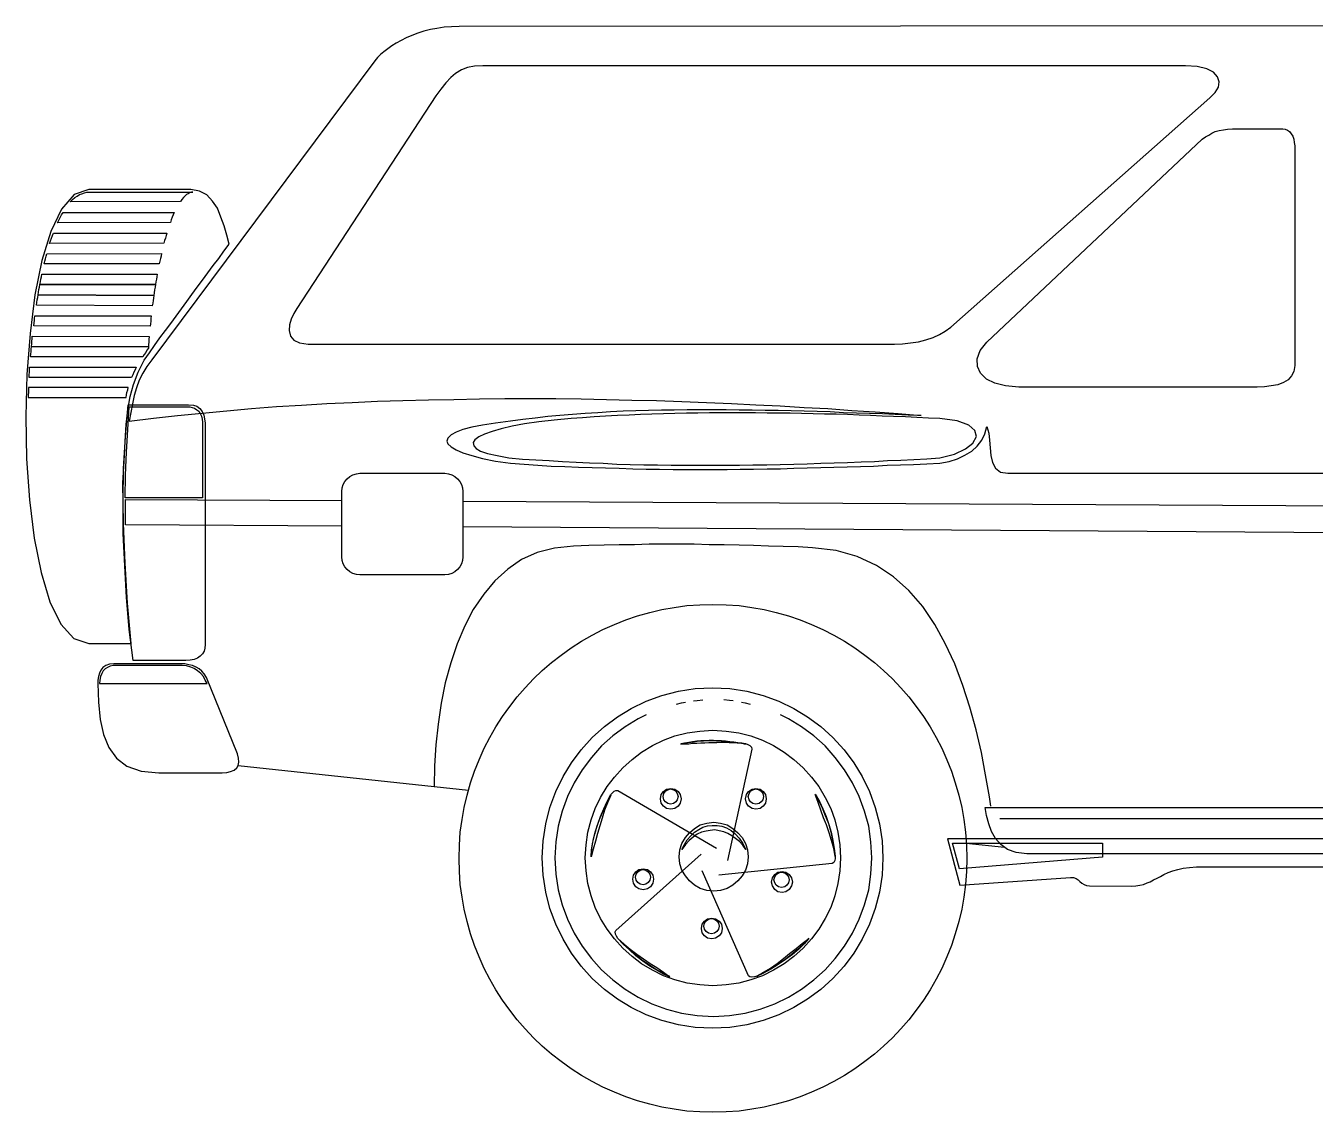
# Model space of a CAD drawing. Extents: x 15983 to 19980, y 14327 to 15872.
# Drawn here: x 15983 to 17817, y 14327 to 15872 of the extents above; entities that cross this region are included whole.
import ezdxf

# ---------------------------------------------------------------- set-up
doc = ezdxf.new("R2010")
doc.units = 0
doc.header["$LTSCALE"] = 100
doc.header["$MEASUREMENT"] = 0
doc.layers.add('LX-CAR', color=6, linetype='CONTINUOUS')

msp = doc.modelspace()

# ---------------------------------------------------------------- linework, layer by layer
at = {"layer": 'LX-CAR'}
msp.add_line((16285.6, 14819.6), (16564.3, 14789.6), dxfattribs=at)
for points in [[(17855.3, 15871.7), (16599.8, 15870.6), (16588.9, 15870), (16578.5, 15869.5), (16568.1, 15867.8), (16558.9, 15866.2), (16549.6, 15864), (16540.9, 15861.3), (16532.7, 15858), (16524.5, 15854.7), (16517.4, 15850.9), (16510.3, 15847.1), (16504.3, 15843.3), (16498.3, 15838.9), (16492.9, 15834.6), (16488, 15830.7), (16483.6, 15826.4), (16479.8, 15822), (16162.9, 15396.6), (16155.8, 15387.3), (16149.8, 15377.5), (16144.9, 15367.7), (16141.1, 15356.8), (16137.8, 15345.9), (16135.1, 15333.9), (16132.9, 15321.9), (16130.7, 15309.3)], [(16384.9, 15419), (17218.8, 15419), (17230.2, 15419.5), (17241.7, 15420.6), (17253.2, 15422.2), (17263.5, 15425), (17273.9, 15428.2), (17283.2, 15432.6), (17291.3, 15437.5), (17299, 15443), (17667.7, 15769.1), (17675.3, 15776.7), (17679.7, 15784.4), (17680.8, 15792), (17678.6, 15799.1), (17672.6, 15805.7), (17663.3, 15810.6), (17649.7, 15813.8), (17632.7, 15814.9), (16633.6, 15814.9), (16621.6, 15814.4), (16611.8, 15812.2), (16603, 15808.9), (16594.8, 15804), (16587.8, 15798), (16580.7, 15790.4), (16573.6, 15781.7), (16566.5, 15771.9), (16369, 15469.7), (16364.7, 15462.6), (16360.9, 15454.4), (16358.7, 15446.2), (16358.1, 15438.1), (16359.8, 15430.4), (16364.7, 15424.4), (16372.9, 15420.6), (16384.9, 15419)], [(17350.2, 15421.7), (17656.7, 15710.2), (17661.1, 15713.5), (17666, 15716.2), (17670.4, 15718.9), (17675.3, 15721.1), (17680.8, 15722.8), (17686.7, 15723.9), (17692.8, 15724.4), (17699.8, 15725), (17771.3, 15725), (17774.6, 15724.4), (17777.8, 15723.3), (17780.6, 15721.1), (17783.3, 15717.8), (17785.5, 15714.6), (17787.1, 15710.2), (17787.6, 15705.8), (17788.2, 15700.9), (17788.2, 15388.4), (17787.1, 15380.2), (17783.8, 15373.7), (17778.9, 15368.2), (17772.4, 15364.4), (17764.2, 15361.2), (17754.9, 15359.5), (17745.1, 15358.4), (17734.7, 15357.9), (17396, 15357.9), (17377, 15359.5), (17361.7, 15363.3), (17349.7, 15369.3), (17341.5, 15377.5), (17337.1, 15387.3), (17336.6, 15398.2), (17341, 15409.7), (17350.2, 15421.7)], [(16218, 15638.8), (16072.9, 15638.8), (16052.2, 15631.7), (16034.2, 15611), (16018.9, 15579.3), (16006.4, 15537.9), (15996.5, 15488.8), (15989.5, 15434.2), (15985.1, 15375.9), (15983.5, 15315.9), (15984.5, 15255.9), (15988.9, 15197.5), (15995.5, 15143), (16005.3, 15093.9), (16017.8, 15052.5), (16033.1, 15020.8), (16051.6, 15000.1), (16072.9, 14993), (16133.4, 14993), (16128, 15050.3), (16124.7, 15107.5), (16122.5, 15164.3), (16121.4, 15221), (16123.6, 15252.6), (16124.7, 15280.4), (16126.4, 15304.4), (16128.5, 15325.2), (16131.8, 15344.2), (16136.7, 15361.7), (16143.3, 15379.2), (16152, 15396.1), (16159.6, 15406.4), (16166.7, 15416.8), (16174.3, 15427.7), (16182, 15438.1), (16189.6, 15448.4), (16197.2, 15458.8), (16204.9, 15469.1), (16212.5, 15479.5), (16219.6, 15489.3), (16227.3, 15499.7), (16234.9, 15510.1), (16242.5, 15520.4), (16250.2, 15530.8), (16257.8, 15540.6), (16264.9, 15551), (16272.5, 15561.3), (16269.2, 15573.9), (16265.4, 15587), (16261.1, 15599.5), (16256.2, 15612.1), (16249.1, 15622.4), (16240.9, 15631.1), (16230.5, 15636.6), (16218, 15638.8)], [(16046.7, 15621.3), (16050, 15624.6), (16053.3, 15627.3), (16056.5, 15629.5), (16059.8, 15631.7), (16063.1, 15632.8), (16066.9, 15633.9), (16070.2, 15635), (16074, 15635), (16221.2, 15635), (16219.1, 15635), (16216.3, 15633.9), (16214.2, 15632.8), (16212, 15631.7), (16209.8, 15629.5), (16207.6, 15627.3), (16205.4, 15624.6), (16203.3, 15621.9), (16046.7, 15621.3)], [(16028.7, 15591.3), (16030.4, 15595.1), (16032.5, 15599), (16034.2, 15602.8), (16036.4, 15606), (16194.5, 15606), (16192.9, 15602.8), (16191.8, 15599.5), (16190.2, 15595.7), (16189.1, 15591.9), (16028.7, 15591.3)], [(16017.3, 15561.9), (16018.4, 15565.7), (16020, 15569.5), (16021.6, 15573.3), (16022.7, 15576.6), (16184.2, 15576.6), (16183.1, 15573.3), (16182, 15569.5), (16180.9, 15566.2), (16179.8, 15562.4), (16017.3, 15561.9)], [(16009.6, 15533), (16010.7, 15536.8), (16011.3, 15540.1), (16012.4, 15543.9), (16013.4, 15547.1), (16176.5, 15547.7), (16176, 15543.9), (16174.9, 15540.6), (16174.3, 15536.8), (16173.2, 15533), (16009.6, 15533)], [(16003.6, 15503.5), (16004.2, 15507.3), (16004.7, 15511.1), (16005.8, 15514.4), (16006.4, 15518.2), (16170.5, 15518.2), (16170, 15514.4), (16169.4, 15511.1), (16168.4, 15507.3), (16167.8, 15503.5), (16003.6, 15503.5)], [(16000.9, 15488.8), (16001.5, 15492.6), (16002, 15496.4), (16003.1, 15499.7), (16003.6, 15503.5), (16167.8, 15503.5), (16167.3, 15499.7), (16166.7, 15495.9), (16166.2, 15492), (16165.6, 15488.2), (16000.9, 15488.8)], [(15998.7, 15474.1), (15999.3, 15477.9), (15999.8, 15481.7), (16000.4, 15485), (16000.9, 15488.8), (16165.6, 15488.2), (16165.1, 15484.4), (16164.5, 15481.1), (16164, 15477.3), (16163.4, 15473.5), (15998.7, 15474.1)], [(15994.9, 15445.1), (15995.5, 15449), (15996, 15452.3), (15996, 15455.5), (15996.5, 15459.3), (16161.8, 15459.3), (16161.3, 15455.5), (16161.3, 15451.7), (16160.7, 15447.9), (16160.2, 15444.6), (15994.9, 15445.1)], [(15991.6, 15415.7), (15992.2, 15419.5), (15992.2, 15423.3), (15992.7, 15426.6), (15992.7, 15430.4), (16159.1, 15429.9), (16158.5, 15425.5), (16158.5, 15421.7), (16158, 15418.4), (16158, 15415.2), (15991.6, 15415.7)], [(15990, 15401), (15990.5, 15404.8), (15991.1, 15408.6), (15991.1, 15411.9), (15991.6, 15415.7), (16158, 15415.2), (16158, 15414.6), (16158, 15414.1), (16158, 15413.5), (16158, 15413), (16155.8, 15410.2), (16154.2, 15407), (16152, 15404.2), (16149.8, 15401), (15990, 15401)], [(15988.4, 15371.5), (15988.4, 15375.3), (15988.9, 15379.2), (15988.9, 15382.4), (15988.9, 15386.2), (16140.5, 15386.2), (16138.9, 15382.4), (16137.3, 15379.2), (16135.6, 15375.3), (16134, 15371.5), (15988.4, 15371.5)], [(15987.3, 15357.3), (15987.3, 15353.5), (15987.3, 15350.3), (15986.7, 15347), (15986.7, 15343.2), (16126.4, 15343.2), (16126.9, 15347), (16127.4, 15350.3), (16128.5, 15354.1), (16129.1, 15357.3), (15987.3, 15357.3)], [(16129.1, 15332.8), (16214.7, 15332.8), (16221.8, 15332.2), (16226.7, 15330.6), (16231.1, 15327.4), (16234.3, 15323), (16236.5, 15318.1), (16237.6, 15312.6), (16238.7, 15306.6), (16238.7, 15300.1), (16238.7, 14991.9), (16238.2, 14986.5), (16237.1, 14982.1), (16234.9, 14978.3), (16231.6, 14975), (16227.8, 14972.3), (16222.9, 14970.6), (16217.4, 14969.6), (16210.9, 14969), (16136.2, 14969), (16130.7, 15013.2), (16126.9, 15058.4), (16124.2, 15103.7), (16122, 15149.5), (16122, 15195.9), (16122.5, 15241.7), (16125.3, 15287.5), (16129.1, 15332.8)], [(16130.7, 15309.3), (16165.1, 15313.7), (16199.4, 15317.5), (16234.3, 15320.8), (16269.2, 15324.1), (16304.7, 15327.4), (16340.2, 15330.1), (16375.6, 15332.2), (16411.6, 15334.4), (16447.6, 15336.1), (16483.6, 15337.7), (16519.6, 15338.8), (16556.1, 15339.9), (16592.1, 15340.4), (16628.7, 15341), (16664.7, 15341.5), (16701.2, 15341.5), (16737.2, 15341.5), (16773.2, 15341), (16809.2, 15340.4), (16845.2, 15339.4), (16880.6, 15338.8), (16916.6, 15337.2), (16951.5, 15336.1), (16987, 15334.4), (17021.9, 15332.8), (17056.3, 15331.2), (17090.6, 15329), (17124.4, 15327.4), (17158.3, 15324.6), (17191.5, 15322.4), (17224.2, 15320.2), (17257, 15317.5), (17238.4, 15318.1), (17219.9, 15318.6), (17201.9, 15319.7), (17183.3, 15320.2), (17164.8, 15320.8), (17146.3, 15321.3), (17127.7, 15322.4), (17109.2, 15323), (17090.6, 15323.5), (17072.1, 15324.1), (17053.5, 15324.6), (17035, 15324.6), (17016.4, 15325.2), (16997.9, 15325.2), (16979.4, 15325.7), (16960.8, 15325.7), (16942.8, 15325.7), (16924.3, 15325.7), (16905.7, 15325.2), (16887.7, 15325.2), (16869.2, 15324.6), (16851.2, 15324.1), (16833.2, 15323.5), (16815.2, 15322.4), (16797.2, 15321.3), (16779.2, 15320.2), (16761.2, 15318.6), (16743.2, 15317.5), (16725.8, 15315.9), (16707.7, 15313.7), (16690.3, 15311.5), (16672.8, 15309.3), (16651.6, 15306.6), (16633, 15303.9), (16617.7, 15300.6), (16605.2, 15297.3), (16595.4, 15293.5), (16588.3, 15289.7), (16583.9, 15285.3), (16582.3, 15281), (16583.9, 15277.2), (16588.3, 15272.8), (16595.4, 15268.4), (16605.2, 15264.1), (16617.7, 15260.3), (16633, 15256.4), (16651.6, 15252.6), (16672.8, 15249.4), (16692.5, 15248.3), (16711.6, 15246.6), (16730.7, 15245.5), (16750.3, 15245), (16769.4, 15243.9), (16789, 15243.3), (16808.1, 15242.8), (16827.2, 15242.3), (16846.8, 15241.7), (16865.9, 15241.2), (16885, 15241.2), (16904.1, 15240.6), (16923.2, 15240.6), (16942.3, 15240.6), (16961.4, 15240.6), (16981, 15240.6), (16999.5, 15241.2), (17018.6, 15241.2), (17037.7, 15241.7), (17056.8, 15241.7), (17075.9, 15242.3), (17095, 15242.8), (17114.1, 15243.3), (17132.6, 15243.9), (17151.7, 15244.4), (17170.8, 15245), (17189.3, 15245.5), (17208.4, 15246.6), (17227.5, 15247.2), (17246.1, 15247.7), (17265.1, 15248.8), (17283.7, 15249.4), (17296.8, 15252.1), (17308.8, 15255.9), (17319.2, 15260.8), (17329, 15266.8), (17336.6, 15273.9), (17343.1, 15282.1), (17347.5, 15291.4), (17350.2, 15301.7), (17353, 15292.4), (17354.1, 15282.1), (17355.1, 15271.2), (17356.2, 15260.3), (17358.4, 15250.4), (17362.8, 15242.3), (17369.9, 15236.8), (17380.2, 15235.2), (19928.3, 15235.2)], [(16124.7, 15200.3), (16125.3, 15232.4), (16126.9, 15265.2), (16128.5, 15297.3), (16130.7, 15329.5), (16216.9, 15329.5), (16220.2, 15329), (16223.4, 15327.9), (16226.7, 15325.7), (16229.4, 15323.5), (16231.6, 15320.2), (16233.2, 15316.4), (16234.3, 15312.1), (16234.9, 15307.7), (16234.9, 15200.3), (16124.7, 15200.3)], [(16670.7, 15257), (16689.8, 15255.3), (16708.8, 15254.3), (16727.9, 15253.2), (16747, 15252.1), (16766.1, 15251), (16785.2, 15249.9), (16804.8, 15249.4), (16823.9, 15248.3), (16843, 15247.7), (16862.7, 15247.2), (16881.7, 15247.2), (16901.4, 15246.6), (16921, 15246.6), (16940.1, 15246.6), (16959.7, 15246.6), (16978.8, 15246.6), (16998.5, 15246.6), (17017.5, 15247.2), (17037.2, 15247.2), (17056.3, 15247.7), (17075.9, 15248.3), (17095, 15248.8), (17114.1, 15249.4), (17133.2, 15249.9), (17152.2, 15250.4), (17171.4, 15251.5), (17190.4, 15252.1), (17209, 15253.2), (17228.1, 15253.7), (17246.6, 15254.8), (17265.1, 15255.9), (17283.7, 15257), (17304.4, 15262.4), (17320.2, 15270.1), (17330.6, 15278.3), (17335.5, 15287.5), (17333.3, 15296.3), (17324.6, 15303.9), (17308.2, 15309.9), (17283.7, 15313.2), (17267.3, 15313.7), (17251, 15314.8), (17234.6, 15315.4), (17217.7, 15315.9), (17201.3, 15316.4), (17185, 15317.5), (17168.6, 15318.1), (17152.2, 15318.6), (17135.9, 15319.2), (17119.5, 15319.2), (17103.2, 15319.7), (17086.8, 15320.2), (17070.4, 15320.8), (17054.1, 15320.8), (17037.7, 15320.8), (17021.4, 15321.3), (17005, 15321.3), (16988.6, 15321.3), (16972.3, 15321.3), (16955.9, 15321.3), (16939.5, 15320.8), (16923.2, 15320.8), (16906.8, 15320.2), (16890.5, 15319.7), (16874.1, 15319.2), (16857.7, 15318.6), (16841.4, 15318.1), (16825, 15317.5), (16808.1, 15316.4), (16791.7, 15315.4), (16775.4, 15314.3), (16759, 15313.2), (16735, 15311), (16713.2, 15308.2), (16693, 15305.5), (16675, 15302.3), (16659.8, 15298.4), (16646.7, 15294.6), (16635.8, 15290.8), (16627.6, 15287), (16622.1, 15282.6), (16619.9, 15278.8), (16620.5, 15274.4), (16623.8, 15270.6), (16630.3, 15266.8), (16640.1, 15263.5), (16653.7, 15260.3), (16670.7, 15257)], [(16458.5, 15235.2), (16579.6, 15235.2), (16584.5, 15234.6), (16589.4, 15233), (16593.8, 15230.8), (16597.6, 15227.5), (16600.9, 15223.7), (16603, 15219.3), (16604.7, 15214.5), (16605.2, 15209.5), (16605.2, 15116.3), (16604.7, 15111.4), (16603, 15106.5), (16600.9, 15102.1), (16597.6, 15098.3), (16593.8, 15095), (16589.4, 15092.8), (16584.5, 15091.2), (16579.6, 15090.6), (16458.5, 15090.6), (16453.6, 15091.2), (16448.7, 15092.8), (16444.3, 15095), (16440.5, 15098.3), (16437.2, 15102.1), (16435, 15106.5), (16433.4, 15111.4), (16432.9, 15116.3), (16432.9, 15209.5), (16433.4, 15214.5), (16435, 15219.3), (16437.2, 15223.7), (16440.5, 15227.5), (16444.3, 15230.8), (16448.7, 15233), (16453.6, 15234.6), (16458.5, 15235.2)], [(16125.3, 15198.1), (16432.9, 15196.4)], [(16432.9, 15160), (16125.3, 15162.1), (16125.3, 15198.1)], [(16605.2, 15195.5), (19936.5, 15177.9), (19936.6, 15168.1)], [(19872.7, 15136.9), (16605.2, 15158.9)], [(17356.2, 14761.8), (17354.1, 14774.9), (17348.6, 14806.5), (17342.6, 14838.1), (17335, 14870.3), (17326.2, 14902.5), (17316.4, 14933.6), (17305, 14964.1), (17291.3, 14993), (17276.6, 15020.3), (17259.2, 15045.9), (17239.5, 15068.3), (17217.7, 15087.9), (17193.2, 15104.3), (17165.9, 15116.8), (17135.9, 15125.5), (17102.6, 15129.4), (17081.9, 15130.5), (17060.6, 15131), (17039.9, 15131.5), (17018.6, 15132.6), (16997.9, 15133.2), (16976.6, 15133.7), (16955.4, 15133.7), (16934.1, 15134.3), (16912.8, 15134.3), (16891.5, 15134.3), (16870.3, 15134.3), (16849, 15133.7), (16827.2, 15133.7), (16805.9, 15133.2), (16784.1, 15132.6), (16762.3, 15131.5), (16735.6, 15128.8), (16711, 15122.8), (16688.7, 15112.5), (16669, 15098.8), (16650.5, 15082.5), (16634.7, 15063.4), (16619.9, 15041.6), (16607.9, 15018.1), (16597, 14992.5), (16587.8, 14965.7), (16580.1, 14937.4), (16574.1, 14908.5), (16569.8, 14878.5), (16566.5, 14849), (16564.9, 14819), (16564.3, 14789.6), (16613.1, 14784.4)], [(16960.8, 15048.6), (16979.4, 15048.1), (16997.9, 15047), (17015.9, 15044.3), (17033.4, 15041.6), (17050.8, 15037.2), (17068.3, 15032.3), (17084.6, 15026.8), (17101, 15020.3), (17117.3, 15013.2), (17132.6, 15005), (17147.9, 14996.3), (17162.6, 14987), (17176.8, 14976.7), (17190.4, 14966.3), (17203.5, 14954.8), (17216.1, 14942.8), (17228.1, 14930.3), (17239.5, 14917.2), (17249.9, 14903.6), (17260.2, 14889.4), (17269.5, 14874.7), (17278.2, 14859.4), (17286.4, 14844.1), (17293.5, 14827.8), (17300, 14811.4), (17305.5, 14795), (17310.4, 14777.6), (17314.8, 14760.1), (17317.5, 14742.7), (17320.2, 14724.7), (17321.3, 14706.2), (17321.9, 14687.6), (17321.3, 14669.1), (17320.2, 14650.5), (17317.5, 14632.5), (17314.8, 14615.1), (17310.4, 14597.6), (17305.5, 14580.2), (17300, 14563.8), (17293.5, 14547.4), (17286.4, 14531.1), (17278.2, 14515.8), (17269.5, 14500.5), (17260.2, 14485.8), (17249.9, 14471.6), (17239.5, 14458), (17228.1, 14444.9), (17216.1, 14432.4), (17203.5, 14420.4), (17190.4, 14408.9), (17176.8, 14398.5), (17162.6, 14388.2), (17147.9, 14378.9), (17132.6, 14370.2), (17117.3, 14362), (17101, 14354.9), (17084.6, 14348.4), (17068.3, 14342.9), (17050.8, 14338), (17033.4, 14333.7), (17015.9, 14330.9), (16997.9, 14328.2), (16979.4, 14327.1), (16960.8, 14326.5), (16942.3, 14327.1), (16923.7, 14328.2), (16905.7, 14330.9), (16888.3, 14333.7), (16870.8, 14338), (16853.4, 14342.9), (16837, 14348.4), (16820.6, 14354.9), (16804.3, 14362), (16789, 14370.2), (16773.8, 14378.9), (16759, 14388.2), (16744.8, 14398.5), (16731.2, 14408.9), (16718.1, 14420.4), (16705.6, 14432.4), (16693.6, 14444.9), (16682.1, 14458), (16671.8, 14471.6), (16661.4, 14485.8), (16652.1, 14500.5), (16643.4, 14515.8), (16635.2, 14531.1), (16628.1, 14547.4), (16621.6, 14563.8), (16616.1, 14580.2), (16611.2, 14597.6), (16606.8, 14615.1), (16604.1, 14632.5), (16601.4, 14650.5), (16600.3, 14669.1), (16599.8, 14687.6), (16600.3, 14706.2), (16601.4, 14724.7), (16604.1, 14742.7), (16606.8, 14760.1), (16611.2, 14777.6), (16616.1, 14795), (16621.6, 14811.4), (16628.1, 14827.8), (16635.2, 14844.1), (16643.4, 14859.4), (16652.1, 14874.7), (16661.4, 14889.4), (16671.8, 14903.6), (16682.1, 14917.2), (16693.6, 14930.3), (16705.6, 14942.8), (16718.1, 14954.8), (16731.2, 14966.3), (16744.8, 14976.7), (16759, 14987), (16773.8, 14996.3), (16789, 15005), (16804.3, 15013.2), (16820.6, 15020.3), (16837, 15026.8), (16853.4, 15032.3), (16870.8, 15037.2), (16888.3, 15041.6), (16905.7, 15044.3), (16923.7, 15047), (16942.3, 15048.1), (16960.8, 15048.6)], [(16203.3, 14964.1), (16108.9, 14964.1), (16102.4, 14963.6), (16097.4, 14961.9), (16093.1, 14959.2), (16090.4, 14955.4), (16088.2, 14951), (16087.1, 14946.1), (16086, 14941.2), (16086, 14936.3), (16087.1, 14909.6), (16089.3, 14885), (16094.2, 14863.7), (16101.8, 14845.2), (16112.7, 14830), (16127.4, 14818.5), (16147.6, 14811.4), (16172.7, 14809.2), (16262.7, 14809.2), (16269.2, 14809.8), (16274.7, 14810.9), (16279.6, 14813.1), (16283.4, 14816.3), (16285.6, 14819.6), (16286.7, 14824.5), (16286.2, 14830), (16284.5, 14836), (16240.3, 14945), (16237.1, 14949.9), (16233.8, 14953.7), (16230, 14957), (16225.6, 14959.7), (16220.7, 14961.9), (16215.3, 14963), (16209.8, 14964.1), (16203.3, 14964.1)], [(16088.2, 14936.3), (16241.4, 14936.3), (16238.7, 14941.2), (16236, 14946.1), (16232.2, 14950.5), (16227.8, 14954.3), (16222.9, 14957.6), (16218, 14959.7), (16212, 14961.4), (16206, 14961.9), (16107.8, 14961.9), (16103.4, 14960.8), (16099.6, 14959.2), (16096.3, 14957), (16093.6, 14954.3), (16091.4, 14950.5), (16089.8, 14946.1), (16088.7, 14941.2), (16088.2, 14936.3)], [(16960.3, 14930.3), (16984.8, 14929.2), (17008.8, 14925.4), (17032.3, 14919.4), (17054.6, 14911.2), (17075.9, 14900.8), (17095.5, 14888.8), (17114.1, 14875.2), (17131.5, 14859.4), (17147.4, 14842), (17161, 14823.4), (17173, 14803.8), (17183.3, 14782.5), (17191.5, 14760.1), (17197.5, 14736.7), (17201.3, 14712.7), (17202.4, 14688.2), (17201.3, 14663.6), (17197.5, 14639.6), (17191.5, 14616.2), (17183.3, 14593.8), (17173, 14572.5), (17161, 14552.9), (17147.4, 14534.3), (17131.5, 14516.9), (17114.1, 14501.1), (17095.5, 14487.4), (17075.9, 14475.4), (17054.6, 14465.1), (17032.3, 14456.9), (17008.8, 14450.9), (16984.8, 14447.1), (16960.3, 14446), (16935.7, 14447.1), (16911.7, 14450.9), (16888.3, 14456.9), (16865.9, 14465.1), (16844.6, 14475.4), (16825, 14487.4), (16806.5, 14501.1), (16789, 14516.9), (16773.2, 14534.3), (16759.6, 14552.9), (16747.6, 14572.5), (16737.2, 14593.8), (16729, 14616.2), (16723, 14639.6), (16719.2, 14663.6), (16718.1, 14688.2), (16719.2, 14712.7), (16723, 14736.7), (16729, 14760.1), (16737.2, 14782.5), (16747.6, 14803.8), (16759.6, 14823.4), (16773.2, 14842), (16789, 14859.4), (16806.5, 14875.2), (16825, 14888.8), (16844.6, 14900.8), (16865.9, 14911.2), (16888.3, 14919.4), (16911.7, 14925.4), (16935.7, 14929.2), (16960.3, 14930.3)], [(16933, 14911.7), (16938.5, 14912.3), (16946.6, 14912.8), (16946.6, 14912.8)], [(16989.7, 14911.7), (16984.3, 14912.3), (16976.1, 14912.8), (16976.1, 14912.8)], [(16865.9, 14891.6), (16854.5, 14886.1), (16835.9, 14874.7), (16818.5, 14861.6), (16802.1, 14847.4), (16787.9, 14831.1), (16774.8, 14813.6), (16763.4, 14795), (16754.1, 14775.4), (16746.5, 14754.7), (16740.5, 14733.4), (16737.2, 14711.1), (16736.1, 14688.2), (16737.2, 14665.2), (16740.5, 14642.9), (16746.5, 14621.6), (16754.1, 14600.9), (16763.4, 14581.3), (16774.8, 14562.7), (16787.9, 14545.3), (16802.1, 14528.9), (16818.5, 14514.7), (16835.9, 14501.6), (16854.5, 14490.2), (16874.1, 14480.9), (16894.8, 14473.3), (16916.1, 14467.3), (16938.5, 14464), (16961.4, 14462.9), (16984.3, 14464), (17006.6, 14467.3), (17027.9, 14473.3), (17048.6, 14480.9), (17068.3, 14490.2), (17086.8, 14501.6), (17104.3, 14514.7), (17120.6, 14528.9), (17134.8, 14545.3), (17147.9, 14562.7), (17159.4, 14581.3), (17168.6, 14600.9), (17176.2, 14621.6), (17182.3, 14642.9), (17185.5, 14665.2), (17186.6, 14688.2), (17185.5, 14711.1), (17182.3, 14733.4), (17176.2, 14754.7), (17168.6, 14775.4), (17159.4, 14795), (17147.9, 14813.6), (17134.8, 14831.1), (17120.6, 14847.4), (17104.3, 14861.6), (17086.8, 14874.7), (17068.3, 14886.1), (17056.8, 14891.6), (17056.8, 14891.6)], [(16909, 14906.8), (16916.1, 14909), (16921.6, 14909.6), (16921.6, 14909.6)], [(17001.2, 14909.6), (17006.6, 14909), (17013.7, 14906.8), (17013.7, 14906.8)], [(16960.8, 14869.8), (16979.4, 14868.7), (16997.4, 14865.9), (17014.8, 14861.6), (17031.2, 14855.6), (17047, 14848), (17062.3, 14838.7), (17075.9, 14828.3), (17089, 14816.3), (17101, 14803.2), (17111.3, 14789.6), (17120.6, 14774.3), (17128.3, 14758.5), (17134.3, 14742.2), (17138.6, 14724.7), (17141.3, 14706.7), (17142.4, 14688.2), (17141.3, 14669.6), (17138.6, 14651.6), (17134.3, 14634.2), (17128.3, 14617.8), (17120.6, 14602), (17111.3, 14586.7), (17101, 14573.1), (17089, 14560), (17075.9, 14548), (17062.3, 14537.6), (17047, 14528.4), (17031.2, 14520.7), (17014.8, 14514.7), (16997.4, 14510.3), (16979.4, 14507.6), (16960.8, 14506.5), (16942.3, 14507.6), (16924.3, 14510.3), (16906.8, 14514.7), (16890.5, 14520.7), (16874.7, 14528.4), (16859.4, 14537.6), (16845.7, 14548), (16832.6, 14560), (16820.6, 14573.1), (16810.3, 14586.7), (16801, 14602), (16793.4, 14617.8), (16787.4, 14634.2), (16783, 14651.6), (16780.3, 14669.6), (16779.2, 14688.2), (16780.3, 14706.7), (16783, 14724.7), (16787.4, 14742.2), (16793.4, 14758.5), (16801, 14774.3), (16810.3, 14789.6), (16820.6, 14803.2), (16832.6, 14816.3), (16845.7, 14828.3), (16859.4, 14838.7), (16874.7, 14848), (16890.5, 14855.6), (16906.8, 14861.6), (16924.3, 14865.9), (16942.3, 14868.7), (16960.8, 14869.8)], [(16915, 14850.7), (16920.5, 14851.8), (16926.4, 14852.8), (16931.9, 14853.9), (16937.9, 14854.5), (16943.4, 14855), (16949.4, 14855), (16955.4, 14855.6), (16961.4, 14855.6), (16967.4, 14855), (16972.8, 14855), (16978.8, 14854.5), (16984.8, 14853.9), (16990.3, 14853.4), (16996.3, 14852.3), (17001.7, 14851.8), (17007.2, 14850.7), (17010.5, 14849.6), (17013.2, 14848), (17015.4, 14845.8), (17015.9, 14843.1), (16981.5, 14684.3)], [(16915, 14850.1), (16919.9, 14851.2), (16924.8, 14852.3), (16929.7, 14852.8), (16935.7, 14853.9), (16941.2, 14854.5), (16947.2, 14854.5), (16953.2, 14855), (16959.7, 14855), (16965.7, 14854.5), (16971.7, 14854.5), (16978.3, 14853.9), (16984.3, 14853.4), (16990.3, 14852.8), (16996.3, 14852.3), (17001.7, 14851.2), (17007.2, 14850.1), (17001.2, 14850.7), (16995.2, 14851.2), (16989.7, 14851.8), (16983.7, 14851.8), (16977.7, 14852.3), (16972.3, 14852.3), (16966.3, 14851.8), (16960.8, 14851.8), (16954.8, 14851.8), (16949.4, 14851.2), (16943.4, 14851.2), (16937.9, 14850.7), (16931.9, 14850.7), (16926.4, 14850.1), (16920.5, 14850.1), (16915, 14850.1)], [(16787.4, 14690.3), (16788.5, 14701.8), (16790.6, 14713.2), (16793.4, 14724.7), (16797.2, 14736.1), (16801, 14747), (16805.4, 14758), (16810.3, 14768.3), (16815.7, 14778.2), (16817.9, 14780.9), (16820.1, 14783), (16822.8, 14784.1), (16825.6, 14784.1), (16965.7, 14702.3)], [(16900.8, 14786.9), (16906.8, 14785.8), (16911.2, 14782.5), (16914.4, 14778.2), (16915.5, 14772.1), (16914.4, 14766.2), (16911.2, 14761.8), (16906.8, 14758.5), (16900.8, 14757.4), (16894.8, 14758.5), (16890.5, 14761.8), (16887.2, 14766.2), (16886.1, 14772.1), (16887.2, 14778.2), (16890.5, 14782.5), (16894.8, 14785.8), (16900.8, 14786.9)], [(16900.3, 14786.3), (16904.6, 14785.2), (16907.9, 14783), (16910.1, 14779.8), (16911.2, 14775.4), (16910.1, 14771), (16907.9, 14767.8), (16904.6, 14765.6), (16900.3, 14764.5), (16896.5, 14765.6), (16893.2, 14767.8), (16891, 14771), (16889.9, 14775.4), (16891, 14779.8), (16893.2, 14783), (16896.5, 14785.2), (16900.3, 14786.3)], [(17021.9, 14786.9), (17027.9, 14785.8), (17032.3, 14782.5), (17035.5, 14778.2), (17036.6, 14772.1), (17035.5, 14766.2), (17032.3, 14761.8), (17027.9, 14758.5), (17021.9, 14757.4), (17016.4, 14758.5), (17011.5, 14761.8), (17008.3, 14766.2), (17007.2, 14772.1), (17008.3, 14778.2), (17011.5, 14782.5), (17016.4, 14785.8), (17021.9, 14786.9)], [(17021.9, 14786.3), (17026.3, 14785.2), (17029.5, 14783), (17031.7, 14779.8), (17032.8, 14775.4), (17031.7, 14771), (17029.5, 14767.8), (17026.3, 14765.6), (17021.9, 14764.5), (17017.5, 14765.6), (17014.3, 14767.8), (17012.1, 14771), (17011, 14775.4), (17012.1, 14779.8), (17014.3, 14783), (17017.5, 14785.2), (17021.9, 14786.3)], [(16787.4, 14689.8), (16787.9, 14699.6), (16790.1, 14710.5), (16792.8, 14722), (16796.1, 14734), (16800.5, 14745.4), (16805.4, 14756.9), (16810.3, 14767.8), (16815.7, 14777.6), (16810.8, 14766.7), (16806.5, 14756.3), (16803.2, 14744.9), (16799.9, 14734), (16796.7, 14723.1), (16793.9, 14712.1), (16790.6, 14700.7), (16787.4, 14689.8)], [(17106.4, 14778.7), (17112.4, 14768.3), (17117.3, 14758), (17121.7, 14747), (17125.5, 14735.6), (17128.8, 14724.7), (17131.5, 14713.2), (17133.2, 14701.8), (17134.8, 14690.9), (17134.8, 14687.6), (17134.3, 14684.3), (17132.6, 14681.6), (17130.4, 14680.5), (16969, 14663.6)], [(17106.4, 14778.2), (17111.3, 14769.4), (17116.3, 14759.6), (17120.6, 14748.7), (17125, 14737.2), (17128.3, 14725.2), (17131, 14713.2), (17133.2, 14701.8), (17134.8, 14690.3), (17132.6, 14701.8), (17129.3, 14713.2), (17126.1, 14724.1), (17122.3, 14735.1), (17117.9, 14745.4), (17114.1, 14756.3), (17110.3, 14767.2), (17106.4, 14778.2)], [(17348, 14760.1), (18963.5, 14760.1), (18959.2, 14744.3), (18954.8, 14730.7), (18950.4, 14719.2), (18945.5, 14710), (18940.1, 14702.9), (18934.1, 14698), (18927, 14695.2), (18919.3, 14694.2), (17407, 14694.2), (17392.2, 14695.8), (17379.7, 14700.1), (17370.4, 14707.2), (17362.8, 14716), (17356.8, 14725.8), (17353, 14736.7), (17349.7, 14748.7), (17348, 14760.1)], [(16961.9, 14738.9), (16971.7, 14737.8), (16981, 14735.1), (16989.2, 14730.2), (16996.3, 14724.1), (17002.3, 14717.1), (17007.2, 14708.9), (17009.9, 14699.6), (17011, 14689.8), (17009.9, 14680), (17007.2, 14670.7), (17002.3, 14662.5), (16996.3, 14655.4), (16989.2, 14649.4), (16981, 14644.5), (16971.7, 14641.8), (16961.9, 14640.7), (16952.1, 14641.8), (16942.8, 14644.5), (16934.6, 14649.4), (16927.5, 14655.4), (16921.6, 14662.5), (16916.6, 14670.7), (16913.9, 14680), (16912.8, 14689.8), (16913.9, 14699.6), (16916.6, 14708.9), (16921.6, 14717.1), (16927.5, 14724.1), (16934.6, 14730.2), (16942.8, 14735.1), (16952.1, 14737.8), (16961.9, 14738.9)], [(16916.6, 14700.1), (16920.5, 14707.2), (16924.3, 14713.8), (16929.2, 14719.8), (16934.6, 14724.7), (16940.6, 14728.5), (16946.6, 14731.8), (16953.2, 14734), (16959.7, 14734.5), (16966.8, 14734.5), (16973.4, 14733.4), (16979.9, 14731.2), (16986.5, 14727.4), (16992.4, 14722.5), (16997.9, 14716.5), (17003.4, 14708.9), (17007.7, 14700.1), (17003.4, 14706.2), (16998.5, 14711.6), (16993, 14716), (16987.5, 14719.8), (16982.1, 14723.1), (16976.1, 14725.2), (16969.5, 14726.9), (16963.5, 14728), (16957, 14727.4), (16951, 14726.3), (16944.5, 14724.7), (16938.5, 14722), (16932.5, 14717.6), (16927, 14713.2), (16921.6, 14707.2), (16916.6, 14700.1)], [(17368.8, 14744.3), (18939.5, 14744.3)], [(19003.3, 14715.4), (17294.6, 14715.4), (17312, 14649.4)], [(17301.7, 14709.4), (17514.9, 14709.4), (17514.9, 14689.2), (17311.5, 14672.9), (17301.7, 14709.4)], [(17321.1, 14709.2), (17375.3, 14703.4), (17375.3, 14703.4)], [(16899.7, 14519.6), (16889.4, 14524.5), (16879, 14530), (16869.2, 14536.5), (16859.4, 14543.1), (16850.1, 14550.7), (16841.4, 14557.8), (16833.2, 14566), (16825.6, 14573.6), (16823.4, 14576.9), (16822.3, 14579.6), (16821.7, 14582.9), (16822.8, 14585.1), (16943.9, 14693.6)], [(16861.6, 14672.9), (16867.5, 14671.8), (16871.9, 14668.5), (16875.2, 14663.6), (16876.3, 14658.2), (16875.2, 14652.2), (16871.9, 14647.2), (16867.5, 14644), (16861.6, 14642.9), (16855.6, 14644), (16851.2, 14647.2), (16847.9, 14652.2), (16846.8, 14658.2), (16847.9, 14663.6), (16851.2, 14668.5), (16855.6, 14671.8), (16861.6, 14672.9)], [(16861.6, 14671.8), (16865.4, 14670.7), (16868.6, 14668.5), (16870.8, 14665.2), (16871.9, 14660.9), (16870.8, 14656.5), (16868.6, 14653.3), (16865.4, 14651.1), (16861.6, 14650), (16857.2, 14651.1), (16853.9, 14653.3), (16851.7, 14656.5), (16850.6, 14660.9), (16851.7, 14665.2), (16853.9, 14668.5), (16857.2, 14670.7), (16861.6, 14671.8)], [(17312, 14649.4), (17469.1, 14660.3), (17473.5, 14660.3), (17477.3, 14658.7), (17480, 14657.1), (17482.8, 14654.9), (17485.5, 14652.2), (17488.8, 14650.5), (17492, 14648.9), (17496.4, 14648.3), (17555.9, 14647.8), (17562.4, 14648.3), (17567.9, 14649.4), (17573.3, 14650.5), (17578.2, 14652.7), (17582.6, 14654.3), (17587.5, 14657.1), (17592.4, 14659.2), (17597.3, 14662), (17602.2, 14664.7), (17608.2, 14667.4), (17614.8, 14669.6), (17621.8, 14671.8), (17629.5, 14673.4), (17638.8, 14674.5), (17648.6, 14675.6), (17660, 14675.6), (18201, 14675.6)], [(17097.2, 14574.2), (17089.5, 14565.4), (17080.8, 14557.3), (17072.1, 14550.2), (17062.8, 14543.1), (17053, 14536.5), (17042.6, 14530.5), (17032.8, 14525.1), (17023, 14520.2), (17019.7, 14519.1), (17015.9, 14518.5), (17013.2, 14519.1), (17011.5, 14520.7), (16945.5, 14669.6)], [(17059, 14669.1), (17064.4, 14668), (17069.4, 14664.7), (17072.6, 14659.8), (17073.7, 14653.8), (17072.6, 14648.3), (17069.4, 14643.4), (17064.4, 14640.2), (17059, 14639.1), (17053, 14640.2), (17048.6, 14643.4), (17045.4, 14648.3), (17044.3, 14653.8), (17045.4, 14659.8), (17048.6, 14664.7), (17053, 14668), (17059, 14669.1)], [(17058.5, 14668), (17062.8, 14666.9), (17066.1, 14664.7), (17068.3, 14661.4), (17069.4, 14657.1), (17068.3, 14652.7), (17066.1, 14649.4), (17062.8, 14647.2), (17058.5, 14646.2), (17054.1, 14647.2), (17050.8, 14649.4), (17048.6, 14652.7), (17047.5, 14657.1), (17048.6, 14661.4), (17050.8, 14664.7), (17054.1, 14666.9), (17058.5, 14668)], [(16959.2, 14602.5), (16964.6, 14601.4), (16969.5, 14598.2), (16972.8, 14593.8), (16973.9, 14587.8), (16972.8, 14581.8), (16969.5, 14577.4), (16964.6, 14574.2), (16959.2, 14573.1), (16953.2, 14574.2), (16948.8, 14577.4), (16945.5, 14581.8), (16944.5, 14587.8), (16945.5, 14593.8), (16948.8, 14598.2), (16953.2, 14601.4), (16959.2, 14602.5)], [(16958.6, 14602), (16963, 14600.9), (16966.3, 14598.7), (16968.5, 14595.4), (16969.5, 14591.1), (16968.5, 14586.7), (16966.3, 14583.4), (16963, 14581.3), (16958.6, 14580.2), (16954.3, 14581.3), (16951, 14583.4), (16948.8, 14586.7), (16947.7, 14591.1), (16948.8, 14595.4), (16951, 14598.7), (16954.3, 14600.9), (16958.6, 14602)], [(16899.7, 14519.1), (16890.5, 14522.9), (16881.2, 14528.4), (16870.8, 14534.3), (16861, 14541.4), (16851.2, 14549.1), (16841.9, 14557.3), (16833.2, 14565.4), (16825.6, 14573.6), (16834.3, 14565.4), (16843, 14558.4), (16852.3, 14551.3), (16862.1, 14544.7), (16871.4, 14538.2), (16881.2, 14532.2), (16890.5, 14525.6), (16899.7, 14519.1)], [(17097.2, 14573.6), (17090.6, 14566), (17083, 14558.4), (17073.7, 14550.7), (17063.9, 14543.6), (17053.5, 14536.5), (17043.2, 14530), (17032.8, 14524.5), (17022.5, 14519.6), (17032.8, 14525.6), (17042.6, 14531.6), (17051.9, 14538.2), (17061.2, 14545.3), (17069.9, 14552.3), (17079.2, 14559.4), (17087.9, 14566.5), (17097.2, 14573.6)]]:
    msp.add_lwpolyline(points, dxfattribs=at)

doc.saveas('drawing.dxf')
